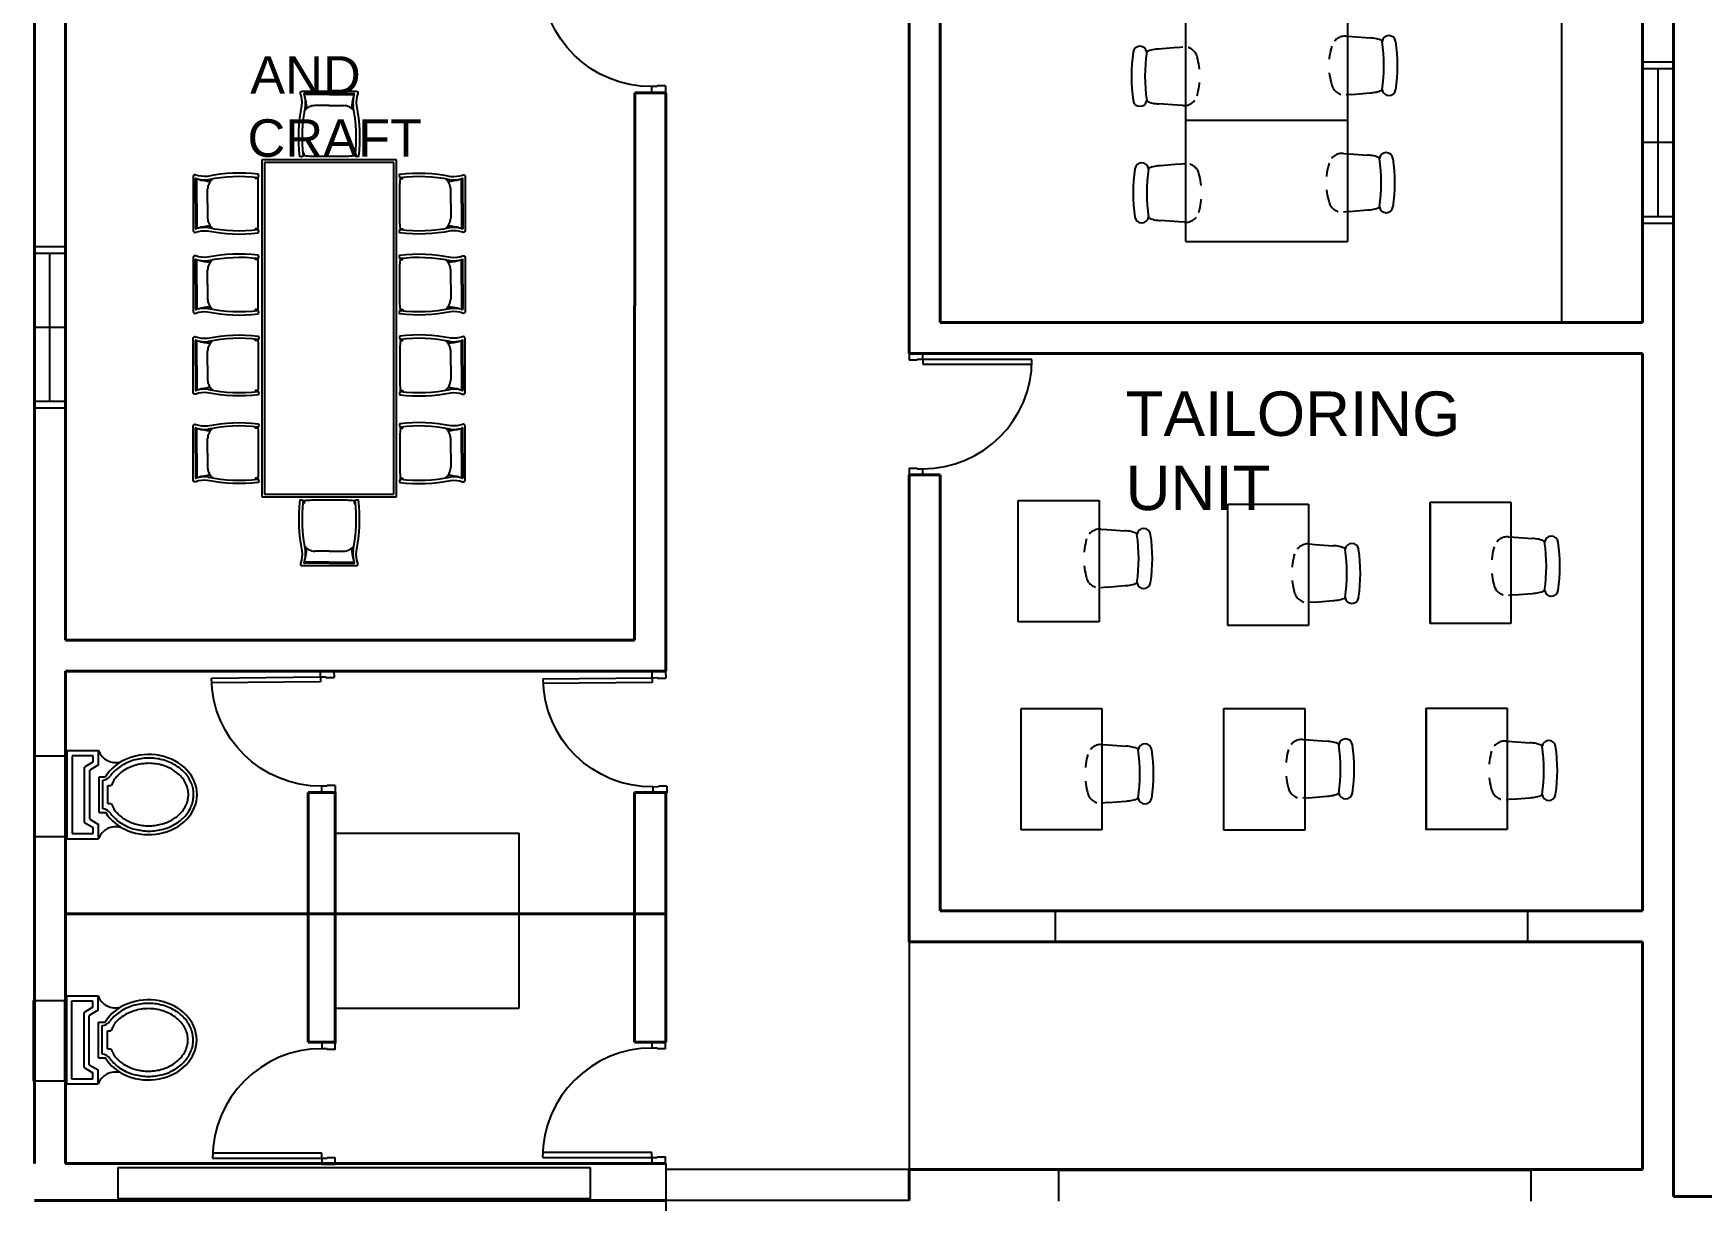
# Model space of a CAD drawing. Header units: metres. Extents: x 9 to 572, y -30 to 1114.
# Drawn here: x 321.96 to 334.34, y 19.4 to 28.06 of the extents above; entities that cross this region are included whole.
import ezdxf

# ---------------------------------------------------------------- set-up
doc = ezdxf.new("R2010")
doc.units = ezdxf.units.M
doc.header["$LTSCALE"] = 0.01
doc.header["$MEASUREMENT"] = 0
doc.linetypes.add('HIDDEN2', pattern=[0.1875, 0.125, -0.0625])
for name, color, linetype in [('door space', 1, 'Continuous'), ('ELEVATION', 4, 'Continuous'), ('FURNITURE', 130, 'Continuous'), ('INBUILD', 81, 'Continuous'), ('STAIR', 231, 'Continuous'), ('TEXT', 141, 'Continuous'), ('WINDOW', 10, 'Continuous')]:
    doc.layers.add(name, color=color, linetype=linetype)
doc.layers.add('WALL', color=2, linetype='Continuous', lineweight=40)
doc.styles.get("Standard").update_dxf_attribs({"font": 'arial.ttf'})

msp = doc.modelspace()

# ---------------------------------------------------------------- linework, layer by layer
msp.add_line((322.203, 19.68), (322.201, 19.68))
at = {"layer": 'door space'}
for p, q in [((326.552, 27.62), (326.552, 27.665)), ((326.592, 27.665), (326.552, 27.665)), ((326.652, 27.621), (326.552, 27.62)), ((326.652, 27.671), (326.592, 27.67)), ((326.592, 27.665), (326.592, 27.67)), ((326.652, 27.671), (326.652, 27.621)), ((328.46, 25.686), (328.46, 25.636)), ((328.56, 25.686), (328.46, 25.686)), ((328.52, 25.636), (328.46, 25.636)), ((328.56, 25.641), (328.52, 25.641)), ((328.52, 25.636), (328.52, 25.641)), ((328.56, 25.641), (328.56, 25.686)), ((329.37, 25.641), (328.56, 25.641)), ((328.56, 25.641), (328.56, 25.606)), ((328.56, 25.606), (329.37, 25.606)), ((328.46, 24.836), (328.46, 24.786)), ((328.46, 24.836), (328.52, 24.836)), ((328.46, 24.786), (328.56, 24.786)), ((328.52, 24.831), (328.52, 24.836)), ((328.52, 24.831), (328.56, 24.831)), ((328.56, 24.786), (328.56, 24.831)), ((323.285, 23.279), (324.095, 23.287)), ((324.094, 23.332), (324.194, 23.333)), ((324.095, 23.287), (324.094, 23.332)), ((324.095, 23.287), (324.135, 23.288)), ((324.095, 23.287), (324.095, 23.252)), ((324.135, 23.283), (324.135, 23.288)), ((324.135, 23.283), (324.195, 23.283)), ((324.194, 23.333), (324.195, 23.283)), ((325.744, 23.273), (326.554, 23.281)), ((326.553, 23.326), (326.653, 23.327)), ((326.554, 23.281), (326.553, 23.326)), ((326.554, 23.281), (326.594, 23.282)), ((326.554, 23.281), (326.554, 23.246)), ((326.594, 23.277), (326.594, 23.282)), ((326.594, 23.277), (326.654, 23.277)), ((326.653, 23.327), (326.654, 23.277)), ((324.095, 23.252), (323.285, 23.244)), ((326.554, 23.246), (325.744, 23.238)), ((324.143, 22.478), (324.103, 22.477)), ((324.103, 22.432), (324.103, 22.477)), ((324.203, 22.433), (324.103, 22.432)), ((324.143, 22.478), (324.143, 22.483)), ((324.203, 22.483), (324.143, 22.483)), ((324.203, 22.483), (324.203, 22.433)), ((326.602, 22.472), (326.562, 22.471)), ((326.562, 22.426), (326.562, 22.471)), ((326.662, 22.427), (326.562, 22.426)), ((326.602, 22.472), (326.602, 22.477)), ((326.662, 22.477), (326.602, 22.477)), ((326.662, 22.477), (326.662, 22.427)), ((324.104, 20.575), (324.104, 20.53)), ((324.204, 20.575), (324.104, 20.575)), ((324.204, 20.525), (324.204, 20.575)), ((326.552, 20.58), (326.552, 20.535)), ((326.652, 20.58), (326.552, 20.58)), ((326.652, 20.53), (326.652, 20.58)), ((324.144, 20.53), (324.104, 20.53)), ((324.144, 20.53), (324.144, 20.525)), ((324.204, 20.525), (324.144, 20.525)), ((326.592, 20.535), (326.552, 20.535)), ((326.592, 20.535), (326.592, 20.53)), ((326.652, 20.53), (326.592, 20.53)), ((324.104, 19.755), (323.294, 19.755)), ((323.294, 19.72), (324.104, 19.72)), ((324.104, 19.72), (324.104, 19.755)), ((324.104, 19.72), (324.104, 19.675)), ((324.104, 19.72), (324.144, 19.72)), ((324.104, 19.675), (324.204, 19.675)), ((324.144, 19.725), (324.144, 19.72)), ((324.144, 19.725), (324.204, 19.725)), ((324.204, 19.675), (324.204, 19.725)), ((326.552, 19.76), (325.742, 19.76)), ((325.742, 19.725), (326.552, 19.725)), ((326.552, 19.725), (326.552, 19.76)), ((326.552, 19.725), (326.552, 19.68)), ((326.552, 19.725), (326.592, 19.725)), ((326.552, 19.68), (326.652, 19.68)), ((326.592, 19.73), (326.592, 19.725)), ((326.592, 19.73), (326.652, 19.73)), ((326.652, 19.68), (326.652, 19.73))]:
    msp.add_line(p, q, dxfattribs=at)
at = {"layer": 'door space', "extrusion": (0, 0, -1)}
for centre in [(326.543, 28.475), (324.095, 23.287), (326.554, 23.281)]:
    msp.add_ellipse(centre, major_axis=(-0.578, 0.567), ratio=1, start_param=3.926991, end_param=5.497787, dxfattribs=at)
at = {"layer": 'door space'}
for centre, major_axis in [((328.56, 25.641), (0.573, 0.573)), ((324.104, 19.72), (-0.573, -0.573)), ((326.552, 19.725), (-0.573, -0.573))]:
    msp.add_ellipse(centre, major_axis=major_axis, ratio=1, start_param=3.926991, end_param=5.497787, dxfattribs=at)
at = {"layer": 'ELEVATION'}
for p, q in [((324.203, 22.13), (325.567, 22.13)), ((325.567, 21.53), (325.567, 22.13)), ((325.567, 20.83), (325.567, 21.53)), ((328.46, 21.322), (328.46, 19.634)), ((324.203, 20.83), (325.567, 20.83)), ((326.654, 19.68), (326.654, 16.252))]:
    msp.add_line(p, q, dxfattribs=at)
at = {"layer": 'FURNITURE'}
for p, q in [((330.511, 26.516), (330.511, 30.116)), ((331.711, 30.116), (331.711, 26.516)), ((331.742, 28.035), (331.878, 28.025)), ((330.446, 27.955), (330.311, 27.943)), ((324.159, 27.614), (323.975, 27.614)), ((324.159, 27.605), (323.975, 27.605)), ((324.159, 27.605), (323.975, 27.605)), ((324.159, 27.614), (324.343, 27.614)), ((324.159, 27.605), (324.342, 27.605)), ((324.159, 27.605), (324.342, 27.605)), ((331.742, 27.607), (331.878, 27.619)), ((324.159, 27.524), (324.052, 27.524)), ((324.159, 27.524), (324.266, 27.524)), ((330.446, 27.527), (330.311, 27.537)), ((330.511, 27.416), (331.711, 27.416)), ((323.658, 27.122), (323.658, 24.622)), ((324.658, 27.122), (323.658, 27.122)), ((323.678, 27.102), (323.678, 24.642)), ((324.638, 27.102), (323.678, 27.102)), ((323.973, 27.17), (323.964, 27.166)), ((323.973, 27.17), (323.964, 27.17)), ((323.975, 27.151), (323.973, 27.17)), ((324.343, 27.151), (324.344, 27.17)), ((324.344, 27.17), (324.354, 27.17)), ((324.344, 27.17), (324.354, 27.166)), ((324.638, 24.642), (324.638, 27.102)), ((324.658, 24.622), (324.658, 27.122)), ((331.722, 27.166), (331.858, 27.156)), ((323.167, 26.797), (323.167, 26.98)), ((323.175, 26.797), (323.175, 26.98)), ((323.176, 26.797), (323.176, 26.98)), ((323.61, 26.982), (323.61, 26.992)), ((323.61, 26.982), (323.615, 26.991)), ((323.63, 26.98), (323.61, 26.982)), ((324.687, 26.98), (324.706, 26.982)), ((324.706, 26.982), (324.702, 26.991)), ((324.706, 26.982), (324.706, 26.992)), ((325.141, 26.797), (325.141, 26.98)), ((325.142, 26.797), (325.142, 26.98)), ((325.15, 26.797), (325.15, 26.98)), ((330.459, 27.09), (330.324, 27.078)), ((323.257, 26.797), (323.257, 26.903)), ((325.06, 26.797), (325.06, 26.903)), ((323.167, 26.797), (323.167, 26.613)), ((323.175, 26.797), (323.175, 26.613)), ((323.176, 26.797), (323.176, 26.613)), ((323.257, 26.797), (323.257, 26.69)), ((325.06, 26.797), (325.06, 26.69)), ((325.141, 26.797), (325.141, 26.613)), ((325.142, 26.797), (325.142, 26.613)), ((325.15, 26.797), (325.15, 26.613)), ((331.722, 26.738), (331.858, 26.75)), ((323.63, 26.613), (323.61, 26.611)), ((323.61, 26.611), (323.61, 26.601)), ((323.61, 26.611), (323.615, 26.602)), ((324.687, 26.613), (324.706, 26.611)), ((324.706, 26.611), (324.702, 26.602)), ((324.706, 26.611), (324.706, 26.601)), ((330.459, 26.662), (330.324, 26.671)), ((330.511, 26.516), (331.711, 26.516)), ((323.167, 26.197), (323.167, 26.38)), ((323.175, 26.197), (323.175, 26.38)), ((323.176, 26.197), (323.176, 26.38)), ((323.61, 26.382), (323.61, 26.392)), ((323.61, 26.382), (323.615, 26.391)), ((323.63, 26.38), (323.61, 26.382)), ((324.687, 26.38), (324.706, 26.382)), ((324.706, 26.382), (324.702, 26.391)), ((324.706, 26.382), (324.706, 26.392)), ((325.141, 26.197), (325.141, 26.38)), ((325.142, 26.197), (325.142, 26.38)), ((325.15, 26.197), (325.15, 26.38)), ((323.257, 26.197), (323.257, 26.303)), ((325.06, 26.197), (325.06, 26.303)), ((323.167, 26.197), (323.167, 26.013)), ((323.175, 26.197), (323.175, 26.013)), ((323.176, 26.197), (323.176, 26.013)), ((323.257, 26.197), (323.257, 26.09)), ((325.06, 26.197), (325.06, 26.09)), ((325.141, 26.197), (325.141, 26.013)), ((325.142, 26.197), (325.142, 26.013)), ((325.15, 26.197), (325.15, 26.013)), ((323.63, 26.013), (323.61, 26.011)), ((323.61, 26.011), (323.61, 26.001)), ((323.61, 26.011), (323.615, 26.002)), ((324.687, 26.013), (324.706, 26.011)), ((324.706, 26.011), (324.702, 26.002)), ((324.706, 26.011), (324.706, 26.001)), ((323.167, 25.597), (323.167, 25.781)), ((323.175, 25.597), (323.175, 25.781)), ((323.176, 25.597), (323.176, 25.781)), ((323.61, 25.783), (323.61, 25.792)), ((323.61, 25.783), (323.615, 25.792)), ((323.63, 25.781), (323.61, 25.783)), ((324.687, 25.781), (324.706, 25.783)), ((324.706, 25.783), (324.702, 25.792)), ((324.706, 25.783), (324.706, 25.792)), ((325.141, 25.597), (325.141, 25.781)), ((325.142, 25.597), (325.142, 25.781)), ((325.15, 25.597), (325.15, 25.781)), ((323.257, 25.597), (323.257, 25.704)), ((325.06, 25.597), (325.06, 25.704)), ((323.167, 25.597), (323.167, 25.413)), ((323.175, 25.597), (323.175, 25.414)), ((323.176, 25.597), (323.176, 25.414)), ((323.257, 25.597), (323.257, 25.49)), ((325.06, 25.597), (325.06, 25.49)), ((325.141, 25.597), (325.141, 25.414)), ((325.142, 25.597), (325.142, 25.414)), ((325.15, 25.597), (325.15, 25.413)), ((323.63, 25.413), (323.61, 25.412)), ((323.61, 25.412), (323.615, 25.402)), ((323.61, 25.412), (323.61, 25.402)), ((324.687, 25.413), (324.706, 25.412)), ((324.706, 25.412), (324.702, 25.402)), ((324.706, 25.412), (324.706, 25.402)), ((323.167, 24.947), (323.167, 25.131)), ((323.175, 24.947), (323.175, 25.131)), ((323.176, 24.947), (323.176, 25.131)), ((323.61, 25.133), (323.61, 25.142)), ((323.61, 25.133), (323.615, 25.142)), ((323.63, 25.131), (323.61, 25.133)), ((324.687, 25.131), (324.706, 25.133)), ((324.706, 25.133), (324.702, 25.142)), ((324.706, 25.133), (324.706, 25.142)), ((325.141, 24.947), (325.141, 25.131)), ((325.142, 24.947), (325.142, 25.131)), ((325.15, 24.947), (325.15, 25.131)), ((323.257, 24.947), (323.257, 25.054)), ((325.06, 24.947), (325.06, 25.054)), ((323.167, 24.947), (323.167, 24.763)), ((323.175, 24.947), (323.175, 24.764)), ((323.176, 24.947), (323.176, 24.764)), ((323.257, 24.947), (323.257, 24.84)), ((325.06, 24.947), (325.06, 24.84)), ((325.141, 24.947), (325.141, 24.764)), ((325.142, 24.947), (325.142, 24.764)), ((325.15, 24.947), (325.15, 24.763)), ((323.63, 24.763), (323.61, 24.762)), ((323.61, 24.762), (323.615, 24.752)), ((323.61, 24.762), (323.61, 24.752)), ((324.687, 24.763), (324.706, 24.762)), ((324.706, 24.762), (324.702, 24.752)), ((324.706, 24.762), (324.706, 24.752)), ((323.658, 24.622), (324.658, 24.622)), ((323.678, 24.642), (324.638, 24.642)), ((323.973, 24.574), (323.964, 24.578)), ((323.973, 24.574), (323.964, 24.574)), ((323.975, 24.593), (323.973, 24.574)), ((324.343, 24.593), (324.344, 24.574)), ((324.344, 24.574), (324.354, 24.578)), ((324.344, 24.574), (324.354, 24.574)), ((329.268, 23.695), (329.268, 24.595)), ((329.268, 24.595), (329.868, 24.595)), ((329.868, 24.595), (329.868, 23.695)), ((330.822, 23.669), (330.822, 24.569)), ((330.822, 24.569), (331.422, 24.569)), ((331.422, 24.569), (331.422, 23.669)), ((332.322, 23.683), (332.322, 24.583)), ((332.322, 24.583), (332.922, 24.583)), ((332.322, 24.569), (332.322, 23.683)), ((332.922, 24.583), (332.922, 23.683)), ((329.925, 24.38), (330.06, 24.37)), ((331.468, 24.269), (331.603, 24.26)), ((332.947, 24.323), (333.082, 24.313)), ((324.159, 24.139), (323.975, 24.139)), ((324.159, 24.138), (323.975, 24.138)), ((324.159, 24.13), (323.975, 24.13)), ((324.159, 24.22), (324.052, 24.22)), ((324.159, 24.22), (324.266, 24.22)), ((324.159, 24.139), (324.342, 24.139)), ((324.159, 24.138), (324.342, 24.138)), ((324.159, 24.13), (324.343, 24.13)), ((329.925, 23.952), (330.06, 23.964)), ((332.947, 23.895), (333.082, 23.907)), ((331.468, 23.841), (331.603, 23.853)), ((329.868, 23.695), (329.268, 23.695)), ((331.422, 23.669), (330.822, 23.669)), ((332.922, 23.683), (332.322, 23.683)), ((329.289, 22.154), (329.289, 23.054)), ((329.289, 23.054), (329.889, 23.054)), ((329.889, 23.054), (329.889, 22.154)), ((330.793, 22.152), (330.793, 23.052)), ((330.793, 23.052), (331.393, 23.052)), ((331.393, 23.052), (331.393, 22.152)), ((332.293, 22.155), (332.293, 23.055)), ((332.293, 23.055), (332.893, 23.055)), ((332.293, 23.052), (332.293, 22.152)), ((332.893, 23.055), (332.893, 22.155)), ((329.934, 22.783), (330.069, 22.773)), ((331.422, 22.82), (331.557, 22.81)), ((332.929, 22.808), (333.064, 22.798)), ((331.422, 22.392), (331.557, 22.404)), ((332.929, 22.38), (333.064, 22.392)), ((329.934, 22.355), (330.069, 22.367)), ((329.889, 22.154), (329.289, 22.154)), ((331.294, 22.152), (330.793, 22.152)), ((331.393, 22.152), (330.793, 22.152)), ((332.893, 22.155), (332.293, 22.155))]:
    msp.add_line(p, q, dxfattribs=at)
at = {"layer": 'FURNITURE', "linetype": 'Continuous'}
for p, q in [((322.448, 22.74, -0.001), (322.213, 22.74, -0.001)), ((322.213, 22.74, -0.001), (322.213, 22.088, -0.001)), ((322.252, 22.701, -0.001), (322.252, 22.127, -0.001)), ((322.409, 22.701, -0.001), (322.252, 22.701, -0.001)), ((322.409, 22.658, -0.001), (322.344, 22.619, -0.001)), ((322.409, 22.658, -0.001), (322.409, 22.701, -0.001)), ((322.448, 22.636, -0.001), (322.448, 22.74, -0.001)), ((322.344, 22.209, -0.001), (322.344, 22.619, -0.001)), ((322.448, 22.636, -0.001), (322.383, 22.597, -0.001)), ((322.383, 22.232, -0.001), (322.383, 22.597, -0.001)), ((322.453, 22.547, -0.001), (322.501, 22.547, -0.001)), ((322.453, 22.283, -0.001), (322.453, 22.547, -0.001)), ((322.479, 22.309, -0.001), (322.479, 22.521, -0.001)), ((322.518, 22.481, -0.001), (322.543, 22.481, -0.001)), ((322.518, 22.349, -0.001), (322.518, 22.481, -0.001)), ((322.453, 22.283, -0.001), (322.501, 22.283, -0.001)), ((322.518, 22.349, -0.001), (322.543, 22.349, -0.001)), ((322.344, 22.209, -0.001), (322.409, 22.17, -0.001)), ((322.383, 22.232, -0.001), (322.448, 22.192, -0.001)), ((322.409, 22.127, -0.001), (322.409, 22.17, -0.001)), ((322.448, 22.088, -0.001), (322.448, 22.192, -0.001)), ((322.213, 22.088, -0.001), (322.448, 22.088, -0.001)), ((322.252, 22.127, -0.001), (322.409, 22.127, -0.001)), ((322.445, 20.921, -0.001), (322.21, 20.921, -0.001)), ((322.21, 20.921, -0.001), (322.21, 20.269, -0.001)), ((322.445, 20.817, -0.001), (322.445, 20.921, -0.001)), ((322.249, 20.882, -0.001), (322.249, 20.308, -0.001)), ((322.406, 20.882, -0.001), (322.249, 20.882, -0.001)), ((322.406, 20.839, -0.001), (322.341, 20.8, -0.001)), ((322.341, 20.39, -0.001), (322.341, 20.8, -0.001)), ((322.445, 20.817, -0.001), (322.38, 20.778, -0.001)), ((322.406, 20.839, -0.001), (322.406, 20.882, -0.001)), ((322.38, 20.412, -0.001), (322.38, 20.778, -0.001)), ((322.449, 20.727, -0.001), (322.497, 20.727, -0.001)), ((322.449, 20.464, -0.001), (322.449, 20.727, -0.001)), ((322.476, 20.49, -0.001), (322.476, 20.702, -0.001)), ((322.515, 20.662, -0.001), (322.54, 20.662, -0.001)), ((322.515, 20.529, -0.001), (322.515, 20.662, -0.001)), ((322.449, 20.464, -0.001), (322.497, 20.464, -0.001)), ((322.515, 20.529, -0.001), (322.54, 20.529, -0.001)), ((322.249, 20.308, -0.001), (322.406, 20.308, -0.001)), ((322.341, 20.39, -0.001), (322.406, 20.351, -0.001)), ((322.38, 20.412, -0.001), (322.445, 20.373, -0.001)), ((322.406, 20.308, -0.001), (322.406, 20.351, -0.001)), ((322.445, 20.269, -0.001), (322.445, 20.373, -0.001)), ((322.21, 20.269, -0.001), (322.445, 20.269, -0.001))]:
    msp.add_line(p, q, dxfattribs=at)
at = {"layer": 'FURNITURE', "linetype": 'HIDDEN2', "ltscale": 0.03}
for points in [[(331.742, 27.607), (331.7, 27.603, -0.358502), (331.593, 27.676, -0.141508), (331.593, 27.965, -0.358502), (331.7, 28.038), (331.742, 28.035)], [(330.446, 27.955), (330.489, 27.959, -0.358502), (330.595, 27.886, -0.141508), (330.595, 27.597, -0.358502), (330.489, 27.524), (330.446, 27.527)], [(330.459, 27.09), (330.502, 27.094, -0.358502), (330.608, 27.021, -0.141508), (330.608, 26.732, -0.358502), (330.502, 26.659), (330.459, 26.662)], [(331.722, 26.738), (331.68, 26.734, -0.358502), (331.573, 26.807, -0.141508), (331.573, 27.096, -0.358502), (331.68, 27.169), (331.722, 27.166)], [(329.925, 23.952), (329.882, 23.948, -0.358502), (329.775, 24.021, -0.141508), (329.775, 24.31, -0.358502), (329.882, 24.383), (329.925, 24.38)], [(331.468, 23.841), (331.425, 23.838, -0.358502), (331.318, 23.911, -0.141508), (331.318, 24.2, -0.358502), (331.425, 24.273), (331.468, 24.269)], [(332.947, 23.895), (332.904, 23.891, -0.358502), (332.798, 23.964, -0.141508), (332.798, 24.253, -0.358502), (332.904, 24.326), (332.947, 24.323)], [(329.934, 22.355), (329.891, 22.351, -0.358502), (329.784, 22.424, -0.141508), (329.784, 22.713, -0.358502), (329.891, 22.786), (329.934, 22.783)], [(331.422, 22.392), (331.379, 22.388, -0.358502), (331.272, 22.461, -0.141508), (331.272, 22.75, -0.358502), (331.379, 22.823), (331.422, 22.82)], [(332.929, 22.38), (332.886, 22.376, -0.358502), (332.779, 22.449, -0.141508), (332.779, 22.738, -0.358502), (332.886, 22.811), (332.929, 22.808)]]:
    msp.add_lwpolyline(points, format="xyb", dxfattribs=at)
at = {"layer": 'FURNITURE'}
for points in [[(324.37, 27.612, 0.102523), (324.361, 27.524, -0.080461), (324.376, 27.147, -0.3023), (324.352, 27.15, 0.197932), (324.343, 27.151, -0.028193), (324.289, 27.147), (324.158, 27.147), (324.028, 27.147, -0.028193), (323.974, 27.151, 0.197932), (323.965, 27.15, -0.3023), (323.941, 27.147, -0.080461), (323.956, 27.524, 0.102523), (323.947, 27.612, -0.587111), (323.958, 27.631), (324.359, 27.631, -0.587111)], [(323.169, 26.585, -0.102523), (323.256, 26.595, 0.080461), (323.633, 26.579, 0.3023), (323.631, 26.604, -0.197932), (323.63, 26.613, 0.028193), (323.633, 26.667), (323.633, 26.797), (323.633, 26.927, 0.028193), (323.63, 26.981, -0.197932), (323.631, 26.99, 0.3023), (323.633, 27.015, 0.080461), (323.256, 26.999, -0.102523), (323.169, 27.009, 0.587111), (323.15, 26.998), (323.15, 26.596, 0.587111)], [(325.148, 26.585, 0.102523), (325.061, 26.595, -0.080461), (324.683, 26.579, -0.3023), (324.686, 26.604, 0.197932), (324.687, 26.613, -0.028193), (324.683, 26.667), (324.683, 26.797), (324.683, 26.927, -0.028193), (324.687, 26.981, 0.197932), (324.686, 26.99, -0.3023), (324.683, 27.015, -0.080461), (325.061, 26.999, 0.102523), (325.148, 27.009, -0.587111), (325.167, 26.998), (325.167, 26.596, -0.587111)], [(323.169, 25.985, -0.102523), (323.256, 25.995, 0.080461), (323.633, 25.979, 0.3023), (323.631, 26.004, -0.197932), (323.63, 26.013, 0.028193), (323.633, 26.067), (323.633, 26.197), (323.633, 26.327, 0.028193), (323.63, 26.381, -0.197932), (323.631, 26.39, 0.3023), (323.633, 26.415, 0.080461), (323.256, 26.399, -0.102523), (323.169, 26.409, 0.587111), (323.15, 26.398), (323.15, 25.996, 0.587111)], [(325.148, 25.985, 0.102523), (325.061, 25.995, -0.080461), (324.683, 25.979, -0.3023), (324.686, 26.004, 0.197932), (324.687, 26.013, -0.028193), (324.683, 26.067), (324.683, 26.197), (324.683, 26.327, -0.028193), (324.687, 26.381, 0.197932), (324.686, 26.39, -0.3023), (324.683, 26.415, -0.080461), (325.061, 26.399, 0.102523), (325.148, 26.409, -0.587111), (325.167, 26.398), (325.167, 25.996, -0.587111)], [(323.169, 25.809, 0.102523), (323.256, 25.799, -0.080461), (323.633, 25.815, -0.3023), (323.631, 25.79, 0.197932), (323.63, 25.781, -0.028193), (323.633, 25.727), (323.633, 25.597), (323.633, 25.467, -0.028193), (323.63, 25.413, 0.197932), (323.631, 25.404, -0.3023), (323.633, 25.379, -0.080461), (323.256, 25.395, 0.102523), (323.169, 25.385, -0.587111), (323.15, 25.396), (323.15, 25.798, -0.587111)], [(325.148, 25.809, -0.102523), (325.061, 25.799, 0.080461), (324.683, 25.815, 0.3023), (324.686, 25.79, -0.197932), (324.687, 25.781, 0.028193), (324.683, 25.727), (324.683, 25.597), (324.683, 25.467, 0.028193), (324.687, 25.413, -0.197932), (324.686, 25.404, 0.3023), (324.683, 25.379, 0.080461), (325.061, 25.395, -0.102523), (325.148, 25.385, 0.587111), (325.167, 25.396), (325.167, 25.798, 0.587111)], [(323.169, 25.159, 0.102523), (323.256, 25.149, -0.080461), (323.633, 25.165, -0.3023), (323.631, 25.14, 0.197932), (323.63, 25.131, -0.028193), (323.633, 25.077), (323.633, 24.947), (323.633, 24.817, -0.028193), (323.63, 24.763, 0.197932), (323.631, 24.754, -0.3023), (323.633, 24.729, -0.080461), (323.256, 24.745, 0.102523), (323.169, 24.735, -0.587111), (323.15, 24.746), (323.15, 25.148, -0.587111)], [(325.148, 25.159, -0.102523), (325.061, 25.149, 0.080461), (324.683, 25.165, 0.3023), (324.686, 25.14, -0.197932), (324.687, 25.131, 0.028193), (324.683, 25.077), (324.683, 24.947), (324.683, 24.817, 0.028193), (324.687, 24.763, -0.197932), (324.686, 24.754, 0.3023), (324.683, 24.729, 0.080461), (325.061, 24.745, -0.102523), (325.148, 24.735, 0.587111), (325.167, 24.746), (325.167, 25.148, 0.587111)], [(324.37, 24.132, -0.102523), (324.361, 24.22, 0.080461), (324.376, 24.597, 0.3023), (324.352, 24.594, -0.197932), (324.343, 24.593, 0.028193), (324.289, 24.597), (324.158, 24.597), (324.028, 24.597, 0.028193), (323.974, 24.593, -0.197932), (323.965, 24.594, 0.3023), (323.941, 24.597, 0.080461), (323.956, 24.22, -0.102523), (323.947, 24.132, 0.587111), (323.958, 24.113), (324.359, 24.113, 0.587111)]]:
    msp.add_lwpolyline(points, format="xyb", close=True, dxfattribs=at)
for centre, radius, start, end in [((330.171, 27.913), 0.0508, 8.4555, 171.5445), ((331.878, 27.822), 0.203, 63.618, 90), ((332.017, 27.992), 0.0508, 8.4555, 171.5445), ((330.761, 27.82), 1.219, 351.5445, 8.4555), ((330.862, 27.82), 1.219, 351.5445, 8.4555), ((331.327, 27.741), 1.219, 171.5445, 188.4555), ((331.427, 27.741), 1.219, 171.5445, 188.4555), ((330.311, 27.74), 0.203, 90, 116.2122), ((323.975, 27.611), 0.00242, 100.345, 201.3742), ((323.742, 27.544), 0.241, 354.5513, 15.9626), ((323.975, 27.605), 0.000725, 87.3762, 197.5208), ((323.975, 27.604), 0.000433, 71.7715, 189.2202), ((323.675, 27.496), 0.317, 1.1591, 17.5641), ((324.642, 27.496), 0.317, 162.4359, 178.8409), ((324.576, 27.544), 0.241, 164.0374, 185.4487), ((324.342, 27.604), 0.000433, 350.7798, 108.2285), ((324.342, 27.605), 0.000725, 342.4792, 92.6238), ((324.342, 27.611), 0.00242, 338.6258, 79.655), ((331.878, 27.822), 0.203, 270, 296.2122), ((332.017, 27.649), 0.0508, 188.4555, 351.5445), ((325.112, 27.287), 1.154, 168.4357, 186.8363), ((324.053, 27.426), 0.0978, 90.5164, 143.1927), ((324.265, 27.426), 0.0978, 36.8073, 89.4836), ((323.206, 27.287), 1.154, 353.1637, 11.5643), ((330.171, 27.569), 0.0508, 188.4555, 351.5445), ((330.311, 27.74), 0.203, 243.618, 270), ((323.971, 27.139), 0.012, 71.7536, 116.5375), ((324.346, 27.139), 0.012, 63.4625, 108.2464), ((330.184, 27.048), 0.0508, 8.4555, 171.5445), ((331.858, 26.953), 0.203, 63.618, 90), ((331.997, 27.124), 0.0508, 8.4555, 171.5445), ((330.741, 26.952), 1.219, 351.5445, 8.4555), ((330.842, 26.952), 1.219, 351.5445, 8.4555), ((323.169, 26.98), 0.00242, 68.6258, 169.655), ((323.236, 27.214), 0.241, 254.0374, 275.4487), ((323.176, 26.98), 0.000725, 72.4792, 182.6238), ((323.176, 26.98), 0.000433, 80.7798, 198.2285), ((323.284, 27.28), 0.317, 252.4359, 268.8409), ((323.355, 26.903), 0.0978, 126.8073, 179.4836), ((323.493, 25.843), 1.154, 83.1637, 101.5643), ((323.641, 26.984), 0.012, 153.4625, 198.2464), ((324.824, 25.843), 1.154, 78.4357, 96.8363), ((324.676, 26.984), 0.012, 341.7536, 26.5375), ((324.962, 26.903), 0.0978, 0.5164, 53.1927), ((325.033, 27.28), 0.317, 271.1591, 287.5641), ((325.081, 27.214), 0.241, 264.5513, 285.9626), ((325.141, 26.98), 0.000725, 357.3762, 107.5208), ((325.141, 26.98), 0.000433, 341.7715, 99.2202), ((325.148, 26.98), 0.00242, 10.345, 111.3742), ((331.34, 26.876), 1.219, 171.5445, 188.4555), ((331.44, 26.876), 1.219, 171.5445, 188.4555), ((330.324, 26.875), 0.203, 90, 116.2122), ((331.858, 26.953), 0.203, 270, 296.2122), ((331.997, 26.78), 0.0508, 188.4555, 351.5445), ((323.169, 26.613), 0.00242, 190.345, 291.3742), ((323.236, 26.379), 0.241, 84.5513, 105.9626), ((323.176, 26.613), 0.000725, 177.3762, 287.5208), ((323.176, 26.613), 0.000433, 161.7715, 279.2202), ((323.284, 26.313), 0.317, 91.1591, 107.5641), ((323.355, 26.691), 0.0978, 180.5164, 233.1927), ((323.493, 27.75), 1.154, 258.4357, 276.8363), ((323.641, 26.609), 0.012, 161.7536, 206.5375), ((324.824, 27.75), 1.154, 263.1637, 281.5643), ((324.676, 26.609), 0.012, 333.4625, 18.2464), ((324.962, 26.691), 0.0978, 306.8073, 359.4836), ((325.033, 26.313), 0.317, 72.4359, 88.8409), ((325.081, 26.379), 0.241, 74.0374, 95.4487), ((325.141, 26.613), 0.000433, 260.7798, 18.2285), ((325.141, 26.613), 0.000725, 252.4792, 2.6238), ((325.148, 26.613), 0.00242, 248.6258, 349.655), ((330.184, 26.704), 0.0508, 188.4555, 351.5445), ((330.324, 26.875), 0.203, 243.618, 270), ((323.169, 26.38), 0.00242, 68.6258, 169.655), ((323.236, 26.614), 0.241, 254.0374, 275.4487), ((323.176, 26.38), 0.000725, 72.4792, 182.6238), ((323.176, 26.38), 0.000433, 80.7798, 198.2285), ((323.284, 26.68), 0.317, 252.4359, 268.8409), ((323.355, 26.303), 0.0978, 126.8073, 179.4836), ((323.493, 25.243), 1.154, 83.1637, 101.5643), ((323.641, 26.384), 0.012, 153.4625, 198.2464), ((324.824, 25.243), 1.154, 78.4357, 96.8363), ((324.676, 26.384), 0.012, 341.7536, 26.5375), ((324.962, 26.303), 0.0978, 0.5164, 53.1927), ((325.033, 26.68), 0.317, 271.1591, 287.5641), ((325.081, 26.614), 0.241, 264.5513, 285.9626), ((325.141, 26.38), 0.000725, 357.3762, 107.5208), ((325.141, 26.38), 0.000433, 341.7715, 99.2202), ((325.148, 26.38), 0.00242, 10.345, 111.3742), ((323.169, 26.013), 0.00242, 190.345, 291.3742), ((323.236, 25.779), 0.241, 84.5513, 105.9626), ((323.176, 26.013), 0.000725, 177.3762, 287.5208), ((323.176, 26.013), 0.000433, 161.7715, 279.2202), ((323.284, 25.713), 0.317, 91.1591, 107.5641), ((323.355, 26.091), 0.0978, 180.5164, 233.1927), ((323.493, 27.15), 1.154, 258.4357, 276.8363), ((323.641, 26.009), 0.012, 161.7536, 206.5375), ((324.824, 27.15), 1.154, 263.1637, 281.5643), ((324.676, 26.009), 0.012, 333.4625, 18.2464), ((324.962, 26.091), 0.0978, 306.8073, 359.4836), ((325.033, 25.713), 0.317, 72.4359, 88.8409), ((325.081, 25.779), 0.241, 74.0374, 95.4487), ((325.141, 26.013), 0.000433, 260.7798, 18.2285), ((325.141, 26.013), 0.000725, 252.4792, 2.6238), ((325.148, 26.013), 0.00242, 248.6258, 349.655), ((323.169, 25.781), 0.00242, 68.6258, 169.655), ((323.236, 26.014), 0.241, 254.0374, 275.4487), ((323.176, 25.781), 0.000725, 72.4792, 182.6238), ((323.176, 25.781), 0.000433, 80.7798, 198.2285), ((323.284, 26.081), 0.317, 252.4359, 268.8409), ((323.355, 25.703), 0.0978, 126.8073, 179.4836), ((323.493, 24.644), 1.154, 83.1637, 101.5643), ((323.641, 25.785), 0.012, 153.4625, 198.2464), ((324.824, 24.644), 1.154, 78.4357, 96.8363), ((324.676, 25.785), 0.012, 341.7536, 26.5375), ((324.962, 25.703), 0.0978, 0.5164, 53.1927), ((325.033, 26.081), 0.317, 271.1591, 287.5641), ((325.081, 26.014), 0.241, 264.5513, 285.9626), ((325.141, 25.781), 0.000433, 341.7715, 99.2202), ((325.141, 25.781), 0.000725, 357.3762, 107.5208), ((325.148, 25.781), 0.00242, 10.345, 111.3742), ((323.355, 25.491), 0.0978, 180.5164, 233.1927), ((324.962, 25.491), 0.0978, 306.8073, 359.4836), ((323.169, 25.414), 0.00242, 190.345, 291.3742), ((323.236, 25.18), 0.241, 84.5513, 105.9626), ((323.176, 25.414), 0.000725, 177.3762, 287.5208), ((323.176, 25.414), 0.000433, 161.7715, 279.2202), ((323.284, 25.114), 0.317, 91.1591, 107.5641), ((323.493, 26.55), 1.154, 258.4357, 276.8363), ((323.641, 25.41), 0.012, 161.7536, 206.5375), ((324.824, 26.55), 1.154, 263.1637, 281.5643), ((324.676, 25.41), 0.012, 333.4625, 18.2464), ((325.033, 25.114), 0.317, 72.4359, 88.8409), ((325.081, 25.18), 0.241, 74.0374, 95.4487), ((325.141, 25.414), 0.000725, 252.4792, 2.6238), ((325.141, 25.414), 0.000433, 260.7798, 18.2285), ((325.148, 25.414), 0.00242, 248.6258, 349.655), ((323.169, 25.131), 0.00242, 68.6258, 169.655), ((323.236, 25.364), 0.241, 254.0374, 275.4487), ((323.176, 25.131), 0.000725, 72.4792, 182.6238), ((323.176, 25.131), 0.000433, 80.7798, 198.2285), ((323.284, 25.431), 0.317, 252.4359, 268.8409), ((323.355, 25.053), 0.0978, 126.8073, 179.4836), ((323.493, 23.994), 1.154, 83.1637, 101.5643), ((323.641, 25.135), 0.012, 153.4625, 198.2464), ((324.824, 23.994), 1.154, 78.4357, 96.8363), ((324.676, 25.135), 0.012, 341.7536, 26.5375), ((324.962, 25.053), 0.0978, 0.5164, 53.1927), ((325.033, 25.431), 0.317, 271.1591, 287.5641), ((325.081, 25.364), 0.241, 264.5513, 285.9626), ((325.141, 25.131), 0.000433, 341.7715, 99.2202), ((325.141, 25.131), 0.000725, 357.3762, 107.5208), ((325.148, 25.131), 0.00242, 10.345, 111.3742), ((323.169, 24.764), 0.00242, 190.345, 291.3742), ((323.236, 24.53), 0.241, 84.5513, 105.9626), ((323.176, 24.764), 0.000725, 177.3762, 287.5208), ((323.176, 24.764), 0.000433, 161.7715, 279.2202), ((323.284, 24.464), 0.317, 91.1591, 107.5641), ((323.355, 24.841), 0.0978, 180.5164, 233.1927), ((323.493, 25.9), 1.154, 258.4357, 276.8363), ((323.641, 24.76), 0.012, 161.7536, 206.5375), ((324.824, 25.9), 1.154, 263.1637, 281.5643), ((324.676, 24.76), 0.012, 333.4625, 18.2464), ((324.962, 24.841), 0.0978, 306.8073, 359.4836), ((325.033, 24.464), 0.317, 72.4359, 88.8409), ((325.081, 24.53), 0.241, 74.0374, 95.4487), ((325.141, 24.764), 0.000725, 252.4792, 2.6238), ((325.141, 24.764), 0.000433, 260.7798, 18.2285), ((325.148, 24.764), 0.00242, 248.6258, 349.655), ((325.112, 24.457), 1.154, 173.1637, 191.5643), ((323.971, 24.605), 0.012, 243.4625, 288.2464), ((323.206, 24.457), 1.154, 348.4357, 6.8363), ((324.346, 24.605), 0.012, 251.7536, 296.5375), ((330.199, 24.337), 0.0508, 8.4555, 171.5445), ((324.053, 24.318), 0.0978, 216.8073, 269.4836), ((324.265, 24.318), 0.0978, 270.5164, 323.1927), ((330.06, 24.167), 0.203, 63.618, 90), ((328.943, 24.165), 1.219, 351.5445, 8.4555), ((329.044, 24.165), 1.219, 351.5445, 8.4555), ((331.603, 24.057), 0.203, 63.618, 90), ((331.743, 24.227), 0.0508, 8.4555, 171.5445), ((333.082, 24.11), 0.203, 63.618, 90), ((333.222, 24.28), 0.0508, 8.4555, 171.5445), ((331.966, 24.108), 1.219, 351.5445, 8.4555), ((332.066, 24.108), 1.219, 351.5445, 8.4555), ((323.742, 24.2), 0.241, 344.0374, 5.4487), ((323.975, 24.133), 0.00242, 158.6258, 259.655), ((323.975, 24.14), 0.000433, 170.7798, 288.2285), ((323.975, 24.139), 0.000725, 162.4792, 272.6238), ((323.675, 24.248), 0.317, 342.4359, 358.8409), ((324.642, 24.248), 0.317, 181.1591, 197.5641), ((324.576, 24.2), 0.241, 174.5513, 195.9626), ((324.342, 24.14), 0.000433, 251.7715, 9.2202), ((324.342, 24.139), 0.000725, 267.3762, 17.5208), ((324.342, 24.133), 0.00242, 280.345, 21.3742), ((330.486, 24.055), 1.219, 351.5445, 8.4555), ((330.587, 24.055), 1.219, 351.5445, 8.4555), ((330.06, 24.167), 0.203, 270, 296.2122), ((330.199, 23.994), 0.0508, 188.4555, 351.5445), ((333.082, 24.11), 0.203, 270, 296.2122), ((333.222, 23.937), 0.0508, 188.4555, 351.5445), ((331.603, 24.057), 0.203, 270, 296.2122), ((331.743, 23.883), 0.0508, 188.4555, 351.5445), ((330.069, 22.57), 0.203, 63.618, 90), ((330.208, 22.74), 0.0508, 8.4555, 171.5445), ((331.557, 22.607), 0.203, 63.618, 90), ((331.696, 22.777), 0.0508, 8.4555, 171.5445), ((330.44, 22.605), 1.219, 351.5445, 8.4555), ((330.541, 22.605), 1.219, 351.5445, 8.4555), ((333.064, 22.595), 0.203, 63.618, 90), ((333.203, 22.766), 0.0508, 8.4555, 171.5445), ((331.947, 22.594), 1.219, 351.5445, 8.4555), ((332.048, 22.594), 1.219, 351.5445, 8.4555), ((328.952, 22.568), 1.219, 351.5445, 8.4555), ((329.053, 22.568), 1.219, 351.5445, 8.4555), ((331.557, 22.607), 0.203, 270, 296.2122), ((331.696, 22.433), 0.0508, 188.4555, 351.5445), ((333.064, 22.595), 0.203, 270, 296.2122), ((333.203, 22.422), 0.0508, 188.4555, 351.5445), ((330.069, 22.57), 0.203, 270, 296.2122), ((330.208, 22.397), 0.0508, 188.4555, 351.5445)]:
    msp.add_arc(centre, radius, start, end, dxfattribs=at)
at = {"layer": 'FURNITURE', "linetype": 'Continuous'}
for centre, radius, start, end in [((322.577, 22.791, -0.001), 0.139, 201.2661, 285.358), ((322.473, 22.599, -0.001), 0.0783, 274.5202, 323.9959), ((322.473, 22.231, -0.001), 0.0783, 36.0032, 85.4798), ((322.577, 22.038, -0.001), 0.139, 74.642, 158.7339), ((322.574, 20.972, -0.001), 0.139, 201.2661, 285.358), ((322.469, 20.78, -0.001), 0.0783, 274.5202, 323.9959), ((322.469, 20.412, -0.001), 0.0783, 36.0032, 85.4798), ((322.574, 20.219, -0.001), 0.139, 74.642, 158.7339)]:
    msp.add_arc(centre, radius, start, end, dxfattribs=at)
for centre in [(322.821, 22.415, -0.001), (322.818, 20.596, -0.001)]:
    msp.add_ellipse(centre, major_axis=(-0.358, 0), ratio=0.828948, start_param=0.459479, end_param=5.823706, dxfattribs=at)
for points, knots in [([(322.536, 22.277, -0.001), (322.537, 22.276, -0.001), (322.538, 22.274, -0.001), (322.549, 22.26, -0.001), (322.56, 22.248, -0.001), (322.583, 22.226, -0.001), (322.596, 22.216, -0.001), (322.624, 22.197, -0.001), (322.639, 22.189, -0.001), (322.67, 22.174, -0.001), (322.686, 22.167, -0.001), (322.72, 22.157, -0.001), (322.737, 22.153, -0.001), (322.773, 22.147, -0.001), (322.791, 22.145, -0.001), (322.827, 22.144, -0.001), (322.846, 22.145, -0.001), (322.882, 22.148, -0.001), (322.899, 22.151, -0.001), (322.934, 22.16, -0.001), (322.951, 22.165, -0.001), (322.984, 22.178, -0.001), (322.999, 22.186, -0.001), (323.029, 22.203, -0.001), (323.042, 22.213, -0.001), (323.068, 22.233, -0.001), (323.08, 22.244, -0.001), (323.101, 22.268, -0.001), (323.11, 22.28, -0.001), (323.126, 22.306, -0.001), (323.133, 22.32, -0.001), (323.143, 22.347, -0.001), (323.147, 22.361, -0.001), (323.152, 22.39, -0.001), (323.154, 22.404, -0.001), (323.153, 22.433, -0.001), (323.152, 22.447, -0.001), (323.146, 22.475, -0.001), (323.141, 22.489, -0.001), (323.13, 22.516, -0.001), (323.123, 22.53, -0.001), (323.106, 22.555, -0.001), (323.096, 22.568, -0.001), (323.074, 22.591, -0.001), (323.062, 22.602, -0.001), (323.036, 22.622, -0.001), (323.022, 22.631, -0.001), (322.992, 22.647, -0.001), (322.976, 22.655, -0.001), (322.943, 22.667, -0.001), (322.926, 22.672, -0.001), (322.891, 22.68, -0.001), (322.873, 22.683, -0.001), (322.837, 22.686, -0.001), (322.819, 22.686, -0.001), (322.783, 22.684, -0.001), (322.765, 22.682, -0.001), (322.729, 22.675, -0.001), (322.712, 22.671, -0.001), (322.679, 22.66, -0.001), (322.662, 22.653, -0.001), (322.632, 22.637, -0.001), (322.617, 22.629, -0.001), (322.59, 22.609, -0.001), (322.577, 22.599, -0.001), (322.555, 22.577, -0.001), (322.545, 22.565, -0.001), (322.536, 22.553, -0.001)], [0.542145, 0.542145, 0.542145, 0.542145, 0.562703, 0.562703, 0.724661, 0.724661, 0.886619, 0.886619, 1.048577, 1.048577, 1.210535, 1.210535, 1.372493, 1.372493, 1.534451, 1.534451, 1.696409, 1.696409, 1.858367, 1.858367, 2.020325, 2.020325, 2.182283, 2.182283, 2.344241, 2.344241, 2.506199, 2.506199, 2.668157, 2.668157, 2.830115, 2.830115, 2.992073, 2.992073, 3.154031, 3.154031, 3.315989, 3.315989, 3.477947, 3.477947, 3.639905, 3.639905, 3.801863, 3.801863, 3.963821, 3.963821, 4.125779, 4.125779, 4.287737, 4.287737, 4.449695, 4.449695, 4.611653, 4.611653, 4.773611, 4.773611, 4.935569, 4.935569, 5.097526, 5.097526, 5.259484, 5.259484, 5.421442, 5.421442, 5.5834, 5.5834, 5.741045, 5.741045, 5.741045, 5.741045]), ([(322.543, 22.349, -0.001), (322.561, 22.309, -0.001), (322.566, 22.302, -0.001), (322.579, 22.285, -0.001), (322.588, 22.276, -0.001), (322.607, 22.257, -0.001), (322.618, 22.249, -0.001), (322.64, 22.233, -0.001), (322.653, 22.226, -0.001), (322.679, 22.213, -0.001), (322.692, 22.207, -0.001), (322.721, 22.197, -0.001), (322.735, 22.193, -0.001), (322.766, 22.187, -0.001), (322.781, 22.185, -0.001), (322.812, 22.183, -0.001), (322.827, 22.183, -0.001), (322.858, 22.185, -0.001), (322.874, 22.187, -0.001), (322.904, 22.193, -0.001), (322.919, 22.196, -0.001), (322.947, 22.206, -0.001), (322.961, 22.211, -0.001), (322.987, 22.224, -0.001), (323, 22.231, -0.001), (323.023, 22.247, -0.001), (323.034, 22.255, -0.001), (323.053, 22.273, -0.001), (323.062, 22.283, -0.001), (323.078, 22.303, -0.001), (323.084, 22.313, -0.001), (323.096, 22.334, -0.001), (323.101, 22.345, -0.001), (323.108, 22.367, -0.001), (323.111, 22.378, -0.001), (323.114, 22.4, -0.001), (323.115, 22.411, -0.001), (323.114, 22.436, -0.001), (323.112, 22.449, -0.001), (323.105, 22.475, -0.001), (323.1, 22.487, -0.001), (323.087, 22.512, -0.001), (323.08, 22.525, -0.001), (323.061, 22.548, -0.001), (323.051, 22.559, -0.001), (323.027, 22.58, -0.001), (323.014, 22.59, -0.001), (322.985, 22.607, -0.001), (322.97, 22.615, -0.001), (322.938, 22.628, -0.001), (322.921, 22.633, -0.001), (322.886, 22.641, -0.001), (322.868, 22.644, -0.001), (322.831, 22.647, -0.001), (322.813, 22.647, -0.001), (322.777, 22.644, -0.001), (322.758, 22.641, -0.001), (322.723, 22.633, -0.001), (322.706, 22.628, -0.001), (322.674, 22.615, -0.001), (322.659, 22.608, -0.001), (322.63, 22.59, -0.001), (322.617, 22.581, -0.001), (322.593, 22.56, -0.001), (322.582, 22.549, -0.001), (322.567, 22.529, -0.001), (322.562, 22.521, -0.001), (322.543, 22.481, -0.001)], [0.459479, 0.459479, 0.459479, 0.459479, 0.567422, 0.567422, 0.720865, 0.720865, 0.874307, 0.874307, 1.02775, 1.02775, 1.181192, 1.181192, 1.334635, 1.334635, 1.488077, 1.488077, 1.64152, 1.64152, 1.794963, 1.794963, 1.948405, 1.948405, 2.101848, 2.101848, 2.25529, 2.25529, 2.408733, 2.408733, 2.562175, 2.562175, 2.715618, 2.715618, 2.86906, 2.86906, 3.022503, 3.022503, 3.175946, 3.175946, 3.356457, 3.356457, 3.536968, 3.536968, 3.717479, 3.717479, 3.89799, 3.89799, 4.078501, 4.078501, 4.259012, 4.259012, 4.439523, 4.439523, 4.620035, 4.620035, 4.800546, 4.800546, 4.981057, 4.981057, 5.161568, 5.161568, 5.342079, 5.342079, 5.52259, 5.52259, 5.703101, 5.703101, 5.823706, 5.823706, 5.823706, 5.823706]), ([(322.533, 20.458, -0.001), (322.534, 20.456, -0.001), (322.535, 20.455, -0.001), (322.546, 20.441, -0.001), (322.556, 20.429, -0.001), (322.58, 20.407, -0.001), (322.593, 20.397, -0.001), (322.62, 20.378, -0.001), (322.635, 20.37, -0.001), (322.667, 20.355, -0.001), (322.683, 20.348, -0.001), (322.717, 20.338, -0.001), (322.734, 20.334, -0.001), (322.77, 20.328, -0.001), (322.788, 20.326, -0.001), (322.824, 20.325, -0.001), (322.842, 20.325, -0.001), (322.878, 20.329, -0.001), (322.896, 20.332, -0.001), (322.931, 20.341, -0.001), (322.948, 20.346, -0.001), (322.98, 20.359, -0.001), (322.996, 20.367, -0.001), (323.025, 20.384, -0.001), (323.039, 20.393, -0.001), (323.065, 20.414, -0.001), (323.076, 20.425, -0.001), (323.097, 20.449, -0.001), (323.107, 20.461, -0.001), (323.123, 20.487, -0.001), (323.129, 20.501, -0.001), (323.14, 20.528, -0.001), (323.144, 20.542, -0.001), (323.149, 20.57, -0.001), (323.15, 20.585, -0.001), (323.15, 20.613, -0.001), (323.148, 20.628, -0.001), (323.142, 20.656, -0.001), (323.138, 20.67, -0.001), (323.126, 20.697, -0.001), (323.119, 20.711, -0.001), (323.103, 20.736, -0.001), (323.093, 20.748, -0.001), (323.071, 20.772, -0.001), (323.059, 20.783, -0.001), (323.033, 20.803, -0.001), (323.019, 20.812, -0.001), (322.989, 20.828, -0.001), (322.973, 20.836, -0.001), (322.94, 20.848, -0.001), (322.923, 20.853, -0.001), (322.888, 20.861, -0.001), (322.87, 20.864, -0.001), (322.834, 20.867, -0.001), (322.816, 20.867, -0.001), (322.78, 20.865, -0.001), (322.762, 20.863, -0.001), (322.726, 20.856, -0.001), (322.709, 20.852, -0.001), (322.675, 20.84, -0.001), (322.659, 20.834, -0.001), (322.628, 20.818, -0.001), (322.614, 20.809, -0.001), (322.587, 20.79, -0.001), (322.574, 20.78, -0.001), (322.552, 20.757, -0.001), (322.542, 20.746, -0.001), (322.533, 20.734, -0.001)], [0.542145, 0.542145, 0.542145, 0.542145, 0.562703, 0.562703, 0.724661, 0.724661, 0.886619, 0.886619, 1.048577, 1.048577, 1.210535, 1.210535, 1.372493, 1.372493, 1.534451, 1.534451, 1.696409, 1.696409, 1.858367, 1.858367, 2.020325, 2.020325, 2.182283, 2.182283, 2.344241, 2.344241, 2.506199, 2.506199, 2.668157, 2.668157, 2.830115, 2.830115, 2.992073, 2.992073, 3.154031, 3.154031, 3.315989, 3.315989, 3.477947, 3.477947, 3.639905, 3.639905, 3.801863, 3.801863, 3.963821, 3.963821, 4.125779, 4.125779, 4.287737, 4.287737, 4.449695, 4.449695, 4.611653, 4.611653, 4.773611, 4.773611, 4.935569, 4.935569, 5.097526, 5.097526, 5.259484, 5.259484, 5.421442, 5.421442, 5.5834, 5.5834, 5.741045, 5.741045, 5.741045, 5.741045]), ([(322.54, 20.529, -0.001), (322.558, 20.49, -0.001), (322.563, 20.483, -0.001), (322.576, 20.466, -0.001), (322.584, 20.457, -0.001), (322.604, 20.438, -0.001), (322.614, 20.43, -0.001), (322.637, 20.414, -0.001), (322.649, 20.407, -0.001), (322.675, 20.394, -0.001), (322.689, 20.388, -0.001), (322.718, 20.378, -0.001), (322.732, 20.374, -0.001), (322.762, 20.368, -0.001), (322.778, 20.366, -0.001), (322.809, 20.364, -0.001), (322.824, 20.364, -0.001), (322.855, 20.366, -0.001), (322.871, 20.368, -0.001), (322.901, 20.373, -0.001), (322.916, 20.377, -0.001), (322.944, 20.387, -0.001), (322.958, 20.392, -0.001), (322.984, 20.405, -0.001), (322.996, 20.412, -0.001), (323.02, 20.428, -0.001), (323.03, 20.436, -0.001), (323.05, 20.454, -0.001), (323.059, 20.464, -0.001), (323.074, 20.484, -0.001), (323.081, 20.494, -0.001), (323.093, 20.515, -0.001), (323.098, 20.526, -0.001), (323.105, 20.548, -0.001), (323.108, 20.559, -0.001), (323.111, 20.581, -0.001), (323.111, 20.592, -0.001), (323.11, 20.616, -0.001), (323.108, 20.63, -0.001), (323.102, 20.655, -0.001), (323.097, 20.668, -0.001), (323.084, 20.693, -0.001), (323.076, 20.706, -0.001), (323.058, 20.729, -0.001), (323.047, 20.74, -0.001), (323.024, 20.761, -0.001), (323.011, 20.771, -0.001), (322.982, 20.788, -0.001), (322.967, 20.796, -0.001), (322.934, 20.809, -0.001), (322.917, 20.814, -0.001), (322.882, 20.822, -0.001), (322.864, 20.825, -0.001), (322.828, 20.828, -0.001), (322.81, 20.828, -0.001), (322.773, 20.825, -0.001), (322.755, 20.822, -0.001), (322.72, 20.814, -0.001), (322.703, 20.809, -0.001), (322.671, 20.796, -0.001), (322.655, 20.788, -0.001), (322.627, 20.771, -0.001), (322.614, 20.762, -0.001), (322.59, 20.741, -0.001), (322.579, 20.73, -0.001), (322.564, 20.71, -0.001), (322.558, 20.702, -0.001), (322.54, 20.662, -0.001)], [0.459479, 0.459479, 0.459479, 0.459479, 0.567422, 0.567422, 0.720865, 0.720865, 0.874307, 0.874307, 1.02775, 1.02775, 1.181192, 1.181192, 1.334635, 1.334635, 1.488077, 1.488077, 1.64152, 1.64152, 1.794963, 1.794963, 1.948405, 1.948405, 2.101848, 2.101848, 2.25529, 2.25529, 2.408733, 2.408733, 2.562175, 2.562175, 2.715618, 2.715618, 2.86906, 2.86906, 3.022503, 3.022503, 3.175946, 3.175946, 3.356457, 3.356457, 3.536968, 3.536968, 3.717479, 3.717479, 3.89799, 3.89799, 4.078501, 4.078501, 4.259012, 4.259012, 4.439523, 4.439523, 4.620035, 4.620035, 4.800546, 4.800546, 4.981057, 4.981057, 5.161568, 5.161568, 5.342079, 5.342079, 5.52259, 5.52259, 5.703101, 5.703101, 5.823706, 5.823706, 5.823706, 5.823706])]:
    msp.add_open_spline(points, degree=3, knots=knots, dxfattribs=at)
at = {"layer": 'INBUILD'}
msp.add_line((333.298, 31.704), (333.298, 25.916), dxfattribs=at)
at = {"layer": 'STAIR'}
for p, q in [((328.46, 19.634), (326.654, 19.634)), ((328.46, 19.404), (326.654, 19.404))]:
    msp.add_line(p, q, dxfattribs=at)
at = {"layer": 'WALL'}
for p, q in [((334.128, 35.664), (334.128, 19.434)), ((333.898, 35.434), (333.898, 25.916)), ((321.973, 33.979), (321.973, 19.68)), ((328.46, 30.804), (328.46, 25.686)), ((328.69, 30.804), (328.69, 25.916)), ((322.203, 28.519), (322.203, 23.561)), ((333.898, 28.566), (333.898, 26.649)), ((326.425, 27.619), (326.424, 24.461)), ((326.425, 27.619), (326.655, 27.619)), ((326.654, 27.619), (326.654, 24.461)), ((328.69, 25.916), (333.898, 25.916)), ((328.46, 25.686), (333.898, 25.686)), ((333.898, 25.686), (333.898, 21.552)), ((328.46, 24.786), (328.46, 21.322)), ((328.46, 24.786), (328.69, 24.786)), ((328.46, 24.786), (328.56, 24.786)), ((328.69, 24.786), (328.69, 21.552)), ((326.424, 23.561), (326.424, 24.461)), ((326.654, 23.561), (326.654, 24.461)), ((322.203, 23.561), (326.424, 23.561)), ((326.654, 23.561), (326.654, 23.331)), ((322.203, 23.331), (322.203, 19.68)), ((322.203, 23.331), (326.654, 23.331)), ((324.003, 22.431), (324.003, 20.58)), ((324.003, 22.431), (324.203, 22.431)), ((324.003, 22.431), (324.203, 22.431)), ((324.203, 22.431), (324.203, 21.53)), ((326.422, 21.43), (326.423, 22.431)), ((326.423, 22.431), (326.654, 22.431)), ((326.654, 22.431), (326.654, 21.43)), ((322.203, 21.53), (326.654, 21.53)), ((324.203, 21.53), (324.203, 20.83)), ((326.654, 21.53), (326.654, 21.43)), ((333.898, 21.552), (328.69, 21.552)), ((324.203, 21.43), (324.203, 20.58)), ((326.422, 21.43), (326.422, 20.58)), ((326.654, 21.43), (326.654, 20.58)), ((333.898, 21.322), (328.46, 21.322)), ((333.898, 21.323), (333.898, 19.634)), ((324.203, 20.58), (324.003, 20.58)), ((324.213, 20.58), (324.003, 20.58)), ((326.654, 20.58), (326.422, 20.58)), ((326.654, 19.68), (322.203, 19.68)), ((333.898, 19.634), (328.46, 19.634)), ((328.46, 19.634), (328.46, 19.404)), ((337.39, 19.434), (334.128, 19.434)), ((326.654, 19.404), (321.973, 19.404))]:
    msp.add_line(p, q, dxfattribs=at)
at = {"layer": 'WINDOW'}
for p, q in [((333.898, 26.649), (333.898, 27.849)), ((333.898, 27.849), (334.128, 27.849)), ((334.128, 27.849), (334.128, 26.649)), ((333.898, 27.799), (334.128, 27.799)), ((334.013, 26.699), (334.013, 27.799)), ((334.128, 27.249), (333.898, 27.249)), ((334.128, 26.649), (334.128, 27.249)), ((334.128, 26.699), (333.898, 26.699)), ((334.128, 26.649), (333.898, 26.649)), ((321.973, 25.279), (321.973, 26.479)), ((321.973, 26.479), (322.203, 26.479)), ((322.203, 26.479), (322.203, 25.279)), ((321.973, 26.429), (322.203, 26.429)), ((322.088, 25.329), (322.088, 26.429)), ((322.203, 25.879), (321.973, 25.879)), ((322.203, 25.279), (322.203, 25.879)), ((322.203, 25.329), (321.973, 25.329)), ((322.203, 25.279), (321.973, 25.279)), ((321.971, 22.102), (321.971, 22.702)), ((321.971, 22.702), (322.201, 22.702)), ((322.201, 22.702), (322.201, 22.102)), ((322.201, 22.102), (321.971, 22.102)), ((329.544, 21.322), (329.544, 21.552)), ((329.544, 21.552), (333.044, 21.552)), ((333.044, 21.552), (333.044, 21.322)), ((329.544, 21.322), (333.044, 21.322)), ((321.965, 20.289), (321.965, 20.889)), ((321.965, 20.889), (322.195, 20.889)), ((322.195, 20.889), (322.195, 20.289)), ((322.195, 20.289), (321.965, 20.289)), ((322.594, 19.419), (322.594, 19.649)), ((322.594, 19.649), (326.094, 19.649)), ((326.094, 19.649), (326.094, 19.419)), ((329.569, 19.401), (329.569, 19.631)), ((329.569, 19.631), (333.069, 19.631)), ((333.069, 19.631), (333.069, 19.401)), ((322.594, 19.419), (326.094, 19.419))]:
    msp.add_line(p, q, dxfattribs=at)

# ---------------------------------------------------------------- texts
at = {"layer": 'TEXT'}
for s, p in [('AND', (323.573, 27.612)), ('CRAFT', (323.553, 27.144))]:
    msp.add_text(s, height=0.2779, dxfattribs=at).set_placement(p)
at = {"layer": 'TEXT', "insert": (330.065, 25.404), "char_height": 0.32976, "attachment_point": 1}
msp.add_mtext_dynamic_manual_height_columns('TAILORING UNIT', width=0.0263, gutter_width=1.649, heights=[0], dxfattribs=at)

doc.saveas('drawing.dxf')
